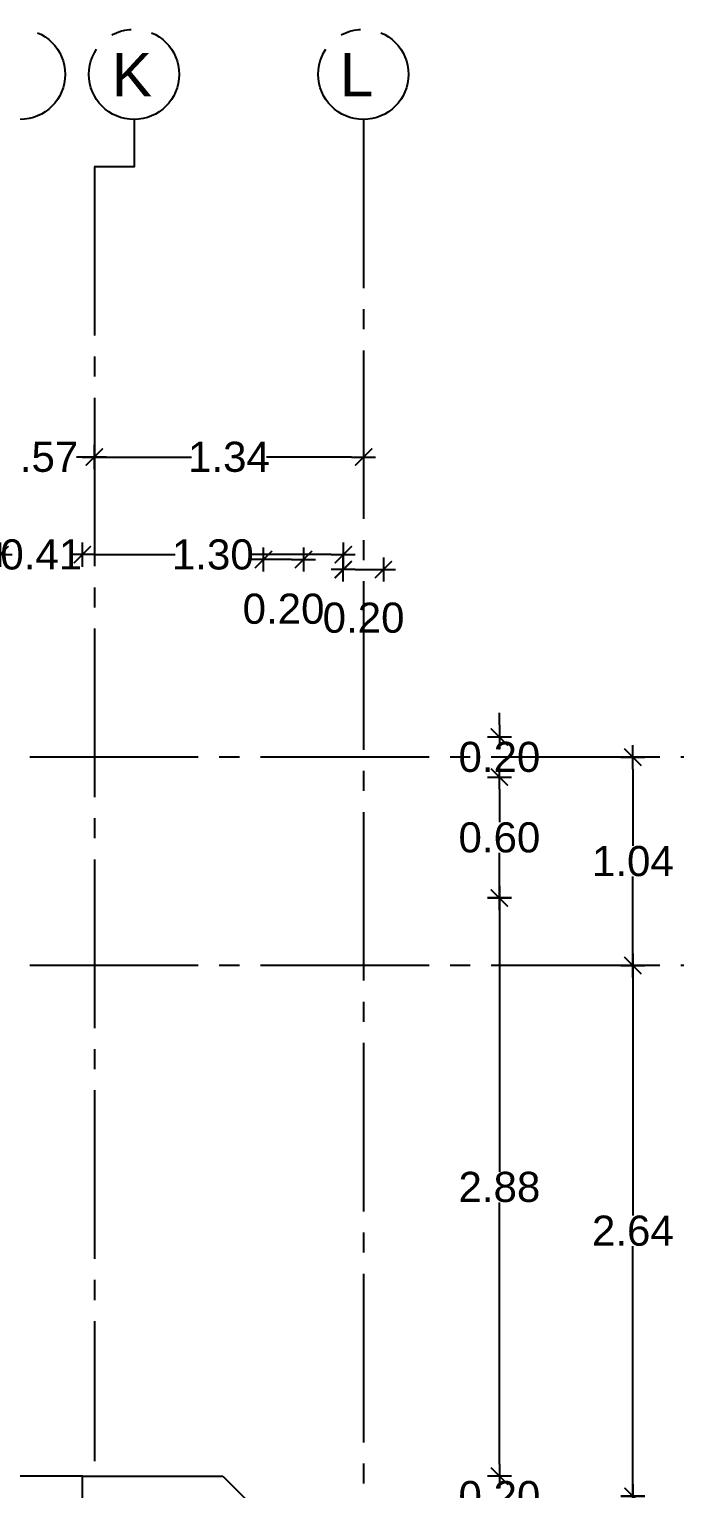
# Model space of a CAD drawing. Header units: millimetres. Extents: x 1217 to 2428, y 234 to 779.
# Drawn here: x 2365.23 to 2368.45, y 551.42 to 558.69 of the extents above; entities that cross this region are included whole.
import ezdxf

# ---------------------------------------------------------------- set-up
doc = ezdxf.new("R2010")
doc.units = ezdxf.units.MM
doc.linetypes.add('ACAD_ISO04W100', pattern=[30, 24, -3, 0, -3])
doc.layers.get('0').update_dxf_attribs({"lineweight": 5})
for name, color, linetype in [('0.2', 2, 'Continuous'), ('COTAS', 252, 'Continuous'), ('Ejes', 8, 'Continuous'), ('muros', 7, 'Continuous')]:
    doc.layers.add(name, color=color, linetype=linetype)
doc.styles.add('INTERARQ', font='arial.ttf')
doc.styles.get("Standard").update_dxf_attribs({"font": 'arial.ttf'})
doc.dimstyles.new('ESCALA_1-50', dxfattribs={"dimtxt": 0.15, "dimasz": 0.06, "dimexe": 0.18, "dimexo": 0.0625, "dimgap": 0, "dimtad": 0, "dimtih": 1, "dimtoh": 1, "dimzin": 0, "dimdsep": 46, "dimtxsty": 'INTERARQ', "dimblk": 'DIMTICK', "dimcen": 0, "dimse1": 1, "dimse2": 1, "dimclrd": 256, "dimclre": 1, "dimclrt": 2, "dimadec": 0, "dimazin": 0, "dimtfac": 4.5, "dimtofl": 0, "dimtmove": 2, "dimatfit": 3, "dimldrblk": 'DIMTICK', "dimfxl": 1, "dimtolj": 1, "dimtzin": 0, "dimarcsym": 0})

# ---------------------------------------------------------------- blocks, each defined once
blk = doc.blocks.new('DIMTICK')
at = {"color": 1}
for p, q in [((-1, 0), (1, 0)), ((0, 1), (0, -1))]:
    blk.add_line(p, q, dxfattribs=at)
at = {"color": 3, "const_width": 0.141}
blk.add_lwpolyline([(0.71, 0.71), (-0.71, -0.71)], dxfattribs=at)
blk = doc.blocks.new('*D442')
at = {"layer": 'COTAS', "lineweight": -2, "ltscale": 3, "transparency": 16777216}
for p, q in [((2365.0284, 556.0718), (2364.9684, 556.0718)), ((2365.5583, 556.0718), (2365.6183, 556.0718))]:
    blk.add_line(p, q, dxfattribs=at)
at = {"layer": 'Defpoints', "color": 0, "ltscale": 3, "transparency": 16777216}
for p in [(2365.4983, 556.0718), (2365.0884, 554.7463), (2365.4983, 551.7763)]:
    blk.add_point(p, dxfattribs=at)
at = {"layer": 'COTAS', "lineweight": -2, "ltscale": 3, "transparency": 16777216, "xscale": 0.06, "yscale": 0.06, "zscale": 0.06}
blk.add_blockref('DIMTICK', (2365.0884, 556.0718), dxfattribs=at)
at = {"layer": 'COTAS', "lineweight": -2, "ltscale": 3, "transparency": 16777216, "xscale": 0.06, "yscale": 0.06, "zscale": 0.06, "rotation": 180}
blk.add_blockref('DIMTICK', (2365.4983, 556.0718), dxfattribs=at)
at = {"layer": 'COTAS', "color": 2, "ltscale": 3, "transparency": 16777216, "insert": (2365.2934, 556.0718), "char_height": 0.15, "attachment_point": 5, "style": 'INTERARQ'}
blk.add_mtext('\\A1;0.41', dxfattribs=at)
blk = doc.blocks.new('*D443')
at = {"layer": 'COTAS', "lineweight": -2, "ltscale": 3, "transparency": 16777216}
for p, q in [((2365.5583, 556.0718), (2365.9608, 556.0718)), ((2366.7383, 556.0718), (2366.3358, 556.0718))]:
    blk.add_line(p, q, dxfattribs=at)
at = {"layer": 'Defpoints', "color": 0, "ltscale": 3, "transparency": 16777216}
for p in [(2366.7983, 556.0718), (2365.4983, 551.7763), (2366.7983, 551.5763)]:
    blk.add_point(p, dxfattribs=at)
at = {"layer": 'COTAS', "lineweight": -2, "ltscale": 3, "transparency": 16777216, "xscale": 0.06, "yscale": 0.06, "zscale": 0.06, "rotation": 180}
blk.add_blockref('DIMTICK', (2365.4983, 556.0718), dxfattribs=at)
at = {"layer": 'COTAS', "lineweight": -2, "ltscale": 3, "transparency": 16777216, "xscale": 0.06, "yscale": 0.06, "zscale": 0.06}
blk.add_blockref('DIMTICK', (2366.7983, 556.0718), dxfattribs=at)
at = {"layer": 'COTAS', "color": 2, "ltscale": 3, "transparency": 16777216, "insert": (2366.1483, 556.0718), "char_height": 0.15, "attachment_point": 5, "style": 'INTERARQ'}
blk.add_mtext('\\A1;1.30', dxfattribs=at)
blk = doc.blocks.new('*D444')
at = {"layer": 'COTAS', "lineweight": -2, "ltscale": 3, "transparency": 16777216}
blk.add_line((2366.8583, 555.9975), (2366.9383, 555.9975), dxfattribs=at)
at = {"layer": 'Defpoints', "color": 0, "ltscale": 3, "transparency": 16777216}
for p in [(2366.9983, 555.9975), (2366.9983, 551.7019), (2366.7983, 551.5019)]:
    blk.add_point(p, dxfattribs=at)
at = {"layer": 'COTAS', "lineweight": -2, "ltscale": 3, "transparency": 16777216, "xscale": 0.06, "yscale": 0.06, "zscale": 0.06, "rotation": 180}
blk.add_blockref('DIMTICK', (2366.7983, 555.9975), dxfattribs=at)
at = {"layer": 'COTAS', "lineweight": -2, "ltscale": 3, "transparency": 16777216, "xscale": 0.06, "yscale": 0.06, "zscale": 0.06}
blk.add_blockref('DIMTICK', (2366.9983, 555.9975), dxfattribs=at)
at = {"layer": 'COTAS', "color": 2, "ltscale": 3, "transparency": 16777216, "insert": (2366.8995, 555.7568), "char_height": 0.15, "attachment_point": 5, "style": 'INTERARQ'}
blk.add_mtext('\\A1;0.20', dxfattribs=at)
blk = doc.blocks.new('*D452')
at = {"layer": 'COTAS', "lineweight": -2, "ltscale": 3, "transparency": 16777216}
for p, q in [((2365.0496, 556.5582), (2365.0789, 556.5582)), ((2365.498, 556.5582), (2365.4686, 556.5582))]:
    blk.add_line(p, q, dxfattribs=at)
at = {"layer": 'Defpoints', "color": 0, "ltscale": 3, "transparency": 16777216}
for p in [(2365.558, 556.5582), (2364.9896, 555.4484), (2365.558, 555.4484, 0)]:
    blk.add_point(p, dxfattribs=at)
at = {"layer": 'COTAS', "lineweight": -2, "ltscale": 3, "transparency": 16777216, "xscale": 0.06, "yscale": 0.06, "zscale": 0.06, "rotation": 180}
blk.add_blockref('DIMTICK', (2364.9896, 556.5582), dxfattribs=at)
at = {"layer": 'COTAS', "lineweight": -2, "ltscale": 3, "transparency": 16777216, "xscale": 0.06, "yscale": 0.06, "zscale": 0.06}
blk.add_blockref('DIMTICK', (2365.558, 556.5582), dxfattribs=at)
at = {"layer": 'COTAS', "color": 2, "ltscale": 3, "transparency": 16777216, "insert": (2365.2738, 556.5582), "char_height": 0.15, "attachment_point": 5, "style": 'INTERARQ'}
blk.add_mtext('\\A1;0.57', dxfattribs=at)
blk = doc.blocks.new('*D453')
at = {"layer": 'COTAS', "lineweight": -2, "ltscale": 3, "transparency": 16777216}
for p, q in [((2365.618, 556.5582), (2366.0413, 556.5582)), ((2366.8395, 556.5582), (2366.4162, 556.5582))]:
    blk.add_line(p, q, dxfattribs=at)
at = {"layer": 'Defpoints', "color": 0, "ltscale": 3, "transparency": 16777216}
for p in [(2366.8995, 556.5582), (2365.558, 555.4484, 0), (2366.8995, 555.4483)]:
    blk.add_point(p, dxfattribs=at)
at = {"layer": 'COTAS', "lineweight": -2, "ltscale": 3, "transparency": 16777216, "xscale": 0.06, "yscale": 0.06, "zscale": 0.06, "rotation": 180}
blk.add_blockref('DIMTICK', (2365.558, 556.5582), dxfattribs=at)
at = {"layer": 'COTAS', "lineweight": -2, "ltscale": 3, "transparency": 16777216, "xscale": 0.06, "yscale": 0.06, "zscale": 0.06}
blk.add_blockref('DIMTICK', (2366.8995, 556.5582), dxfattribs=at)
at = {"layer": 'COTAS', "color": 2, "ltscale": 3, "transparency": 16777216, "insert": (2366.2287, 556.5582), "char_height": 0.15, "attachment_point": 5, "style": 'INTERARQ'}
blk.add_mtext('\\A1;1.34', dxfattribs=at)
blk = doc.blocks.new('*D751')
at = {"layer": 'COTAS', "lineweight": -2, "ltscale": 3, "transparency": 16777216}
for p, q in [((2367.5764, 551.5408), (2367.5764, 551.6008)), ((2367.5764, 551.2208), (2367.5764, 551.1608))]:
    blk.add_line(p, q, dxfattribs=at)
at = {"layer": 'Defpoints', "color": 0, "ltscale": 3, "transparency": 16777216}
for p in [(2365.2934, 551.4808), (2367.5764, 551.4808), (2365.2597, 551.2808, 0)]:
    blk.add_point(p, dxfattribs=at)
at = {"layer": 'COTAS', "lineweight": -2, "ltscale": 3, "transparency": 16777216, "xscale": 0.06, "yscale": 0.06, "zscale": 0.06}
for p, rotation in [((2367.5764, 551.4808), 270), ((2367.5764, 551.2808), 90)]:
    blk.add_blockref('DIMTICK', p, dxfattribs=dict(at, rotation=rotation))
at = {"layer": 'COTAS', "color": 2, "ltscale": 3, "transparency": 16777216, "insert": (2367.5764, 551.3808), "char_height": 0.15, "attachment_point": 5, "style": 'INTERARQ'}
blk.add_mtext('\\A1;0.20', dxfattribs=at)
blk = doc.blocks.new('*D752')
at = {"layer": 'COTAS', "lineweight": -2, "ltscale": 3, "transparency": 16777216}
for p, q in [((2367.5764, 554.3013), (2367.5764, 552.9977)), ((2367.5764, 551.5408), (2367.5764, 552.8445))]:
    blk.add_line(p, q, dxfattribs=at)
at = {"layer": 'Defpoints', "color": 0, "ltscale": 3, "transparency": 16777216}
for p in [(2365.0997, 554.3613), (2367.5764, 554.3613), (2365.2934, 551.4808, 0)]:
    blk.add_point(p, dxfattribs=at)
at = {"layer": 'COTAS', "lineweight": -2, "ltscale": 3, "transparency": 16777216, "xscale": 0.06, "yscale": 0.06, "zscale": 0.06}
for p, rotation in [((2367.5764, 554.3613), 90), ((2367.5764, 551.4808), 270)]:
    blk.add_blockref('DIMTICK', p, dxfattribs=dict(at, rotation=rotation))
at = {"layer": 'COTAS', "color": 2, "ltscale": 3, "transparency": 16777216, "insert": (2367.5764, 552.9211), "char_height": 0.15, "attachment_point": 5, "style": 'INTERARQ'}
blk.add_mtext('\\A1;2.88', dxfattribs=at)
blk = doc.blocks.new('*D753')
at = {"layer": 'COTAS', "lineweight": -2, "ltscale": 3, "transparency": 16777216}
for p, q in [((2367.5764, 554.9033), (2367.5764, 554.7389)), ((2367.5764, 554.4213), (2367.5764, 554.5857))]:
    blk.add_line(p, q, dxfattribs=at)
at = {"layer": 'Defpoints', "color": 0, "ltscale": 3, "transparency": 16777216}
for p in [(2364.2035, 554.9633), (2367.5764, 554.9633), (2365.0884, 554.3613)]:
    blk.add_point(p, dxfattribs=at)
at = {"layer": 'COTAS', "lineweight": -2, "ltscale": 3, "transparency": 16777216, "xscale": 0.06, "yscale": 0.06, "zscale": 0.06}
for p, rotation in [((2367.5764, 554.9633), 90), ((2367.5764, 554.3613), 270)]:
    blk.add_blockref('DIMTICK', p, dxfattribs=dict(at, rotation=rotation))
at = {"layer": 'COTAS', "color": 2, "ltscale": 3, "transparency": 16777216, "insert": (2367.5764, 554.6623), "char_height": 0.15, "attachment_point": 5, "style": 'INTERARQ'}
blk.add_mtext('\\A1;0.60', dxfattribs=at)
blk = doc.blocks.new('*D754')
at = {"layer": 'COTAS', "lineweight": -2, "ltscale": 3, "transparency": 16777216}
for p, q in [((2367.5764, 555.2233), (2367.5764, 555.2833)), ((2367.5764, 554.9033), (2367.5764, 554.8433))]:
    blk.add_line(p, q, dxfattribs=at)
at = {"layer": 'Defpoints', "color": 0, "ltscale": 3, "transparency": 16777216}
for p in [(2364.2864, 555.1633), (2367.5764, 555.1633), (2364.2035, 554.9633)]:
    blk.add_point(p, dxfattribs=at)
at = {"layer": 'COTAS', "lineweight": -2, "ltscale": 3, "transparency": 16777216, "xscale": 0.06, "yscale": 0.06, "zscale": 0.06}
for p, rotation in [((2367.5764, 555.1633), 270), ((2367.5764, 554.9633), 90)]:
    blk.add_blockref('DIMTICK', p, dxfattribs=dict(at, rotation=rotation))
at = {"layer": 'COTAS', "color": 2, "ltscale": 3, "transparency": 16777216, "insert": (2367.5764, 555.0633), "char_height": 0.15, "attachment_point": 5, "style": 'INTERARQ'}
blk.add_mtext('\\A1;0.20', dxfattribs=at)
blk = doc.blocks.new('*D768')
at = {"layer": 'COTAS', "lineweight": -2, "ltscale": 3, "transparency": 16777216}
for p, q in [((2368.2415, 551.3208), (2368.2415, 550.1313)), ((2368.2415, 548.7885), (2368.2415, 549.9781))]:
    blk.add_line(p, q, dxfattribs=at)
at = {"layer": 'Defpoints', "color": 0, "ltscale": 3, "transparency": 16777216}
for p in [(2366.9983, 551.3808, 0), (2368.2415, 551.3808), (2366.9983, 548.7285)]:
    blk.add_point(p, dxfattribs=at)
at = {"layer": 'COTAS', "lineweight": -2, "ltscale": 3, "transparency": 16777216, "xscale": 0.06, "yscale": 0.06, "zscale": 0.06}
for p, rotation in [((2368.2415, 551.3808), 90), ((2368.2415, 548.7285), 270)]:
    blk.add_blockref('DIMTICK', p, dxfattribs=dict(at, rotation=rotation))
at = {"layer": 'COTAS', "color": 2, "ltscale": 3, "transparency": 16777216, "insert": (2368.2415, 550.0547), "char_height": 0.15, "attachment_point": 5, "style": 'INTERARQ'}
blk.add_mtext('\\A1;2.65', dxfattribs=at)
blk = doc.blocks.new('*D769')
at = {"layer": 'COTAS', "lineweight": -2, "ltscale": 3, "transparency": 16777216}
for p, q in [((2368.2415, 553.9652), (2368.2415, 552.7796)), ((2368.2415, 551.4408), (2368.2415, 552.6264))]:
    blk.add_line(p, q, dxfattribs=at)
at = {"layer": 'Defpoints', "color": 0, "ltscale": 3, "transparency": 16777216}
for p in [(2366.8995, 554.0252), (2368.2415, 554.0252), (2366.9983, 551.3808, 0)]:
    blk.add_point(p, dxfattribs=at)
at = {"layer": 'COTAS', "lineweight": -2, "ltscale": 3, "transparency": 16777216, "xscale": 0.06, "yscale": 0.06, "zscale": 0.06}
for p, rotation in [((2368.2415, 554.0252), 90), ((2368.2415, 551.3808), 270)]:
    blk.add_blockref('DIMTICK', p, dxfattribs=dict(at, rotation=rotation))
at = {"layer": 'COTAS', "color": 2, "ltscale": 3, "transparency": 16777216, "insert": (2368.2415, 552.703), "char_height": 0.15, "attachment_point": 5, "style": 'INTERARQ'}
blk.add_mtext('\\A1;2.64', dxfattribs=at)
blk = doc.blocks.new('*D467')
at = {"layer": 'COTAS', "lineweight": -2, "ltscale": 3, "transparency": 16777216}
for p, q in [((2368.2415, 555.0033), (2368.2415, 554.6208)), ((2368.2415, 554.0852), (2368.2415, 554.4676))]:
    blk.add_line(p, q, dxfattribs=at)
at = {"layer": 'Defpoints', "color": 0, "ltscale": 3, "transparency": 16777216}
for p in [(2365.558, 555.0633, 0), (2368.2415, 555.0633), (2366.8995, 554.0252)]:
    blk.add_point(p, dxfattribs=at)
at = {"layer": 'COTAS', "lineweight": -2, "ltscale": 3, "transparency": 16777216, "xscale": 0.06, "yscale": 0.06, "zscale": 0.06}
for p, rotation in [((2368.2415, 555.0633), 90), ((2368.2415, 554.0252), 270)]:
    blk.add_blockref('DIMTICK', p, dxfattribs=dict(at, rotation=rotation))
at = {"layer": 'COTAS', "color": 2, "ltscale": 3, "transparency": 16777216, "insert": (2368.2415, 554.5442), "char_height": 0.15, "attachment_point": 5, "style": 'INTERARQ'}
blk.add_mtext('\\A1;1.04', dxfattribs=at)
blk = doc.blocks.new('*D468')
at = {"layer": 'COTAS', "lineweight": -2, "ltscale": 3, "transparency": 16777216}
for p, q in [((2368.8564, 555.1033), (2368.8564, 538.9229)), ((2368.8564, 522.5893), (2368.8564, 538.7696))]:
    blk.add_line(p, q, dxfattribs=at)
at = {"layer": 'Defpoints', "color": 0, "ltscale": 3, "transparency": 16777216}
for p in [(2364.1135, 555.1633, 0), (2368.8564, 555.1633), (2364.1135, 522.5293, 0)]:
    blk.add_point(p, dxfattribs=at)
at = {"layer": 'COTAS', "lineweight": -2, "ltscale": 3, "transparency": 16777216, "xscale": 0.06, "yscale": 0.06, "zscale": 0.06}
for p, rotation in [((2368.8564, 555.1633), 90), ((2368.8564, 522.5293), 270)]:
    blk.add_blockref('DIMTICK', p, dxfattribs=dict(at, rotation=rotation))
at = {"layer": 'COTAS', "color": 2, "ltscale": 3, "transparency": 16777216, "insert": (2368.8564, 538.8463), "char_height": 0.15, "attachment_point": 5, "style": 'INTERARQ'}
blk.add_mtext('\\A1;32.63', dxfattribs=at)
blk = doc.blocks.new('*D542')
at = {"layer": 'COTAS', "lineweight": -2, "ltscale": 3, "transparency": 16777216}
blk.add_line((2366.5407, 556.0475), (2366.4607, 556.0475), dxfattribs=at)
at = {"layer": 'Defpoints', "color": 0, "ltscale": 3, "transparency": 16777216}
for p in [(2366.4007, 556.0475), (2366.6007, 551.7519, 0), (2366.4007, 551.5519, 0)]:
    blk.add_point(p, dxfattribs=at)
at = {"layer": 'COTAS', "lineweight": -2, "ltscale": 3, "transparency": 16777216, "xscale": 0.06, "yscale": 0.06, "zscale": 0.06, "rotation": 180}
blk.add_blockref('DIMTICK', (2366.4007, 556.0475), dxfattribs=at)
at = {"layer": 'COTAS', "lineweight": -2, "ltscale": 3, "transparency": 16777216, "xscale": 0.06, "yscale": 0.06, "zscale": 0.06}
blk.add_blockref('DIMTICK', (2366.6007, 556.0475), dxfattribs=at)
at = {"layer": 'COTAS', "color": 2, "ltscale": 3, "transparency": 16777216, "insert": (2366.5007, 555.8014), "char_height": 0.15, "attachment_point": 5, "style": 'INTERARQ'}
blk.add_mtext('\\A1;0.20', dxfattribs=at)

msp = doc.modelspace()

# ---------------------------------------------------------------- linework, layer by layer
at = {"layer": '0.2', "elevation": 0}
for points in [[(2365.49834, 551.48084), (2366.19833, 551.48084)], [(2366.19833, 551.48084), (2366.99832, 550.68085)]]:
    msp.add_lwpolyline(points, dxfattribs=at)
at = {"layer": 'Ejes', "ltscale": 3, "elevation": 0}
msp.add_lwpolyline([(2365.75573, 558.23948), (2365.75573, 558.00355), (2365.55686, 558.00355)], dxfattribs=at)
at = {"layer": 'Ejes', "linetype": 'ACAD_ISO04W100', "ltscale": 0.035, "elevation": 0}
for points in [[(2366.89951, 558.23949), (2366.89951, 550.85402)], [(2365.55796, 558.00355), (2365.55796, 551.55521)], [(2369.52562, 555.06328), (2350.42715, 555.06328)], [(2369.52562, 554.02517), (2365.08838, 554.02517)]]:
    msp.add_lwpolyline(points, dxfattribs=at)
at = {"layer": 'Ejes', "linetype": 'ACAD_ISO04W100', "ltscale": 0.035}
for centre in [(2365.18733, 558.46446, 0), (2365.75573, 558.46446, 0), (2366.89841, 558.46446, 0)]:
    msp.add_circle(centre, 0.22497, dxfattribs=at)
at = {"layer": 'muros', "elevation": 0}
msp.add_lwpolyline([(2362.10848, 551.48085), (2362.10848, 551.28085), (2365.49834, 551.28084), (2365.49834, 551.48084), (2365.08838, 551.48085)], dxfattribs=at)

# ---------------------------------------------------------------- texts
at = {"layer": 'Ejes', "char_height": 0.216, "width": 0.3443665, "attachment_point": 5}
for s, insert in [('K', (2365.74483, 558.46264, 0)), ('L', (2366.86467, 558.46264, 0))]:
    msp.add_mtext(s, dxfattribs=dict(at, insert=insert))

# ---------------------------------------------------------------- dimensions: what is measured, and where the dimension line sits
at = {"layer": 'COTAS', "ltscale": 3}
for base, p1, p2, picture, middle in [((2365.55796, 556.55818, 0), (2364.98956, 555.44835, 0), (2365.55796, 555.44835, 0), '*D452', (2365.27376, 556.55818, 0)), ((2366.89951, 556.55818, 0), (2365.55796, 555.44835, 0), (2366.89951, 555.44835, 0), '*D453', (2366.22874, 556.55818, 0)), ((2365.49834, 556.07184, 0), (2365.08838, 554.74625, 0), (2365.49834, 551.77631, 0), '*D442', (2365.29336, 556.07184, 0)), ((2366.79833, 556.07184, 0), (2365.49834, 551.77631, 0), (2366.79833, 551.57631, 0), '*D443', (2366.14833, 556.07184, 0))]:
    dim = msp.add_linear_dim(base=base, p1=p1, p2=p2, dimstyle='ESCALA_1-50', dxfattribs=at)
    dim.commit()
    dim.dimension.update_dxf_attribs({"geometry": picture, "text_midpoint": middle})
dim = msp.add_linear_dim(base=(2366.40067, 556.04746, 0), p1=(2366.60067, 551.75191, 0), p2=(2366.40067, 551.55191, 0), angle=180, dimstyle='ESCALA_1-50', dxfattribs=at)
dim.commit()
dim.dimension.update_dxf_attribs({"geometry": '*D542', "text_midpoint": (2366.50067, 555.80136, 0), "dimtype": 160})
dim = msp.add_linear_dim(base=(2366.99833, 555.99748, 0), p1=(2366.79832, 551.50194, 0), p2=(2366.99833, 551.70195, 0), dimstyle='ESCALA_1-50', dxfattribs=at)
dim.commit()
dim.dimension.update_dxf_attribs({"geometry": '*D444', "text_midpoint": (2366.89951, 555.75682, 0), "dimtype": 160})
for base, p1, p2, picture, middle in [((2367.57641, 555.16328, 0), (2364.20354, 554.96328, 0), (2364.28638, 555.16328, 0), '*D754', (2367.57641, 555.06328, 0)), ((2368.85635, 555.16328, 0), (2364.11354, 522.52928, 0), (2364.11354, 555.16328, 0), '*D468', (2368.85635, 538.84628, 0)), ((2368.24149, 555.06328, 0), (2366.89951, 554.02517, 0), (2365.55796, 555.06328, 0), '*D467', (2368.24149, 554.54423, 0)), ((2367.57641, 554.96328, 0), (2365.08838, 554.36129, 0), (2364.20354, 554.96328, 0), '*D753', (2367.57641, 554.66228, 0)), ((2367.57641, 554.36129, 0), (2365.29336, 551.48085, 0), (2365.09969, 554.36129, 0), '*D752', (2367.57641, 552.92107, 0)), ((2368.24149, 554.02517, 0), (2366.99833, 551.38083, 0), (2366.89951, 554.02517, 0), '*D769', (2368.24149, 552.703, 0)), ((2367.57641, 551.48085, 0), (2365.25971, 551.28084, 0), (2365.29336, 551.48085, 0), '*D751', (2367.57641, 551.38085, 0)), ((2368.24149, 551.38083, 0), (2366.99833, 548.72853, 0), (2366.99833, 551.38083, 0), '*D768', (2368.24149, 550.05468, 0))]:
    dim = msp.add_linear_dim(base=base, p1=p1, p2=p2, angle=90, dimstyle='ESCALA_1-50', dxfattribs=at)
    dim.commit()
    dim.dimension.update_dxf_attribs({"geometry": picture, "text_midpoint": middle})

doc.saveas('drawing.dxf')
